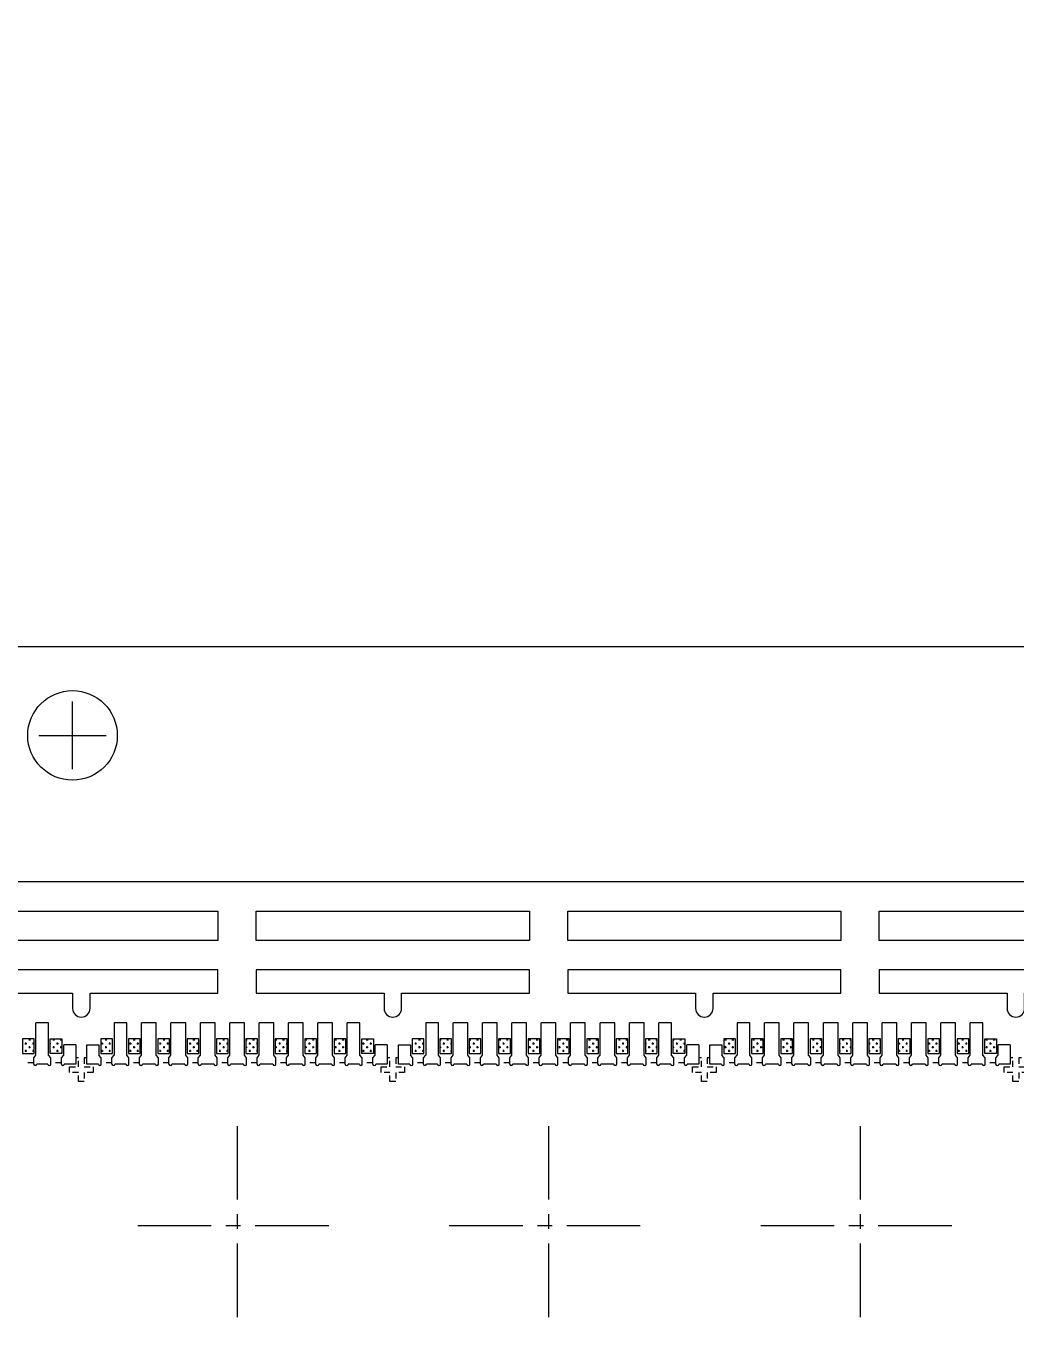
# Model space of a CAD drawing. Header units: millimetres. Extents: x 4544 to 5081, y 1539 to 1788.
# Drawn here: x 4921.26 to 4938.1, y 1747.91 to 1770.18 of the extents above; entities that cross this region are included whole.
import ezdxf

# ---------------------------------------------------------------- set-up
doc = ezdxf.new("R2010")
doc.units = ezdxf.units.MM
doc.linetypes.add('CENTER', pattern=[2, 1.25, -0.25, 0.25, -0.25])
doc.linetypes.add('HIDDEN', pattern=[0.375, 0.25, -0.125])
for name, color, linetype in [('1', 7, 'Continuous'), ('1D', 4, 'Continuous'), ('2D', 4, 'Continuous'), ('PKG', 2, 'Continuous'), ('PLATING', 3, 'Continuous'), ('中心线', 1, 'CENTER')]:
    doc.layers.add(name, color=color, linetype=linetype)
pattern_1 = [(0, (-4196.66482, -1663.62), (0.0635, 0.0635), [0.03175, -0.09525]), (90, (-4196.64895, -1663.63588), (-0.0635, 0.0635), [0.03175, -0.09525])]
pattern_2 = [(0, (-4198.41482, -1663.62), (0.0635, 0.0635), [0.03175, -0.09525]), (90, (-4198.39895, -1663.63588), (-0.0635, 0.0635), [0.03175, -0.09525])]

msp = doc.modelspace()

# ---------------------------------------------------------------- hatches: boundary and pattern name
at = {"layer": 'PLATING', "lineweight": 5}
h = msp.add_hatch(dxfattribs=at)
h.set_pattern_fill('CROSS', color=3, scale=0.01)
h.set_pattern_definition(pattern_1)
h.paths.add_polyline_path([(4921.3957, 1752.6979), (4921.1957, 1752.6979), (4921.1957, 1752.9479), (4921.3957, 1752.9479)])
h = msp.add_hatch(dxfattribs=at)
h.set_pattern_fill('CROSS', color=3, scale=0.01)
h.set_pattern_definition(pattern_2)
h.paths.add_polyline_path([(4921.8657, 1752.6979), (4921.6657, 1752.6979), (4921.6657, 1752.9479), (4921.8657, 1752.9479)])
h = msp.add_hatch(dxfattribs=at)
h.set_pattern_fill('CROSS', color=3, scale=0.01)
h.set_pattern_definition(pattern_2)
h.paths.add_polyline_path([(4922.5257, 1752.9479), (4922.7257, 1752.9479), (4922.7257, 1752.6979), (4922.5257, 1752.6979)])
h = msp.add_hatch(dxfattribs=at)
h.set_pattern_fill('CROSS', color=3, scale=0.01)
h.set_pattern_definition(pattern_1)
h.paths.add_polyline_path([(4923.1957, 1752.6979), (4922.9957, 1752.6979), (4922.9957, 1752.9479), (4923.1957, 1752.9479)])
h = msp.add_hatch(dxfattribs=at)
h.set_pattern_fill('CROSS', color=3, scale=0.01)
h.set_pattern_definition(pattern_1)
h.paths.add_polyline_path([(4923.6957, 1752.6979), (4923.4957, 1752.6979), (4923.4957, 1752.9479), (4923.6957, 1752.9479)])
h = msp.add_hatch(dxfattribs=at)
h.set_pattern_fill('CROSS', color=3, scale=0.01)
h.set_pattern_definition(pattern_1)
h.paths.add_polyline_path([(4924.1957, 1752.6979), (4923.9957, 1752.6979), (4923.9957, 1752.9479), (4924.1957, 1752.9479)])
h = msp.add_hatch(dxfattribs=at)
h.set_pattern_fill('CROSS', color=3, scale=0.01)
h.set_pattern_definition(pattern_1)
h.paths.add_polyline_path([(4924.6957, 1752.6979), (4924.4957, 1752.6979), (4924.4957, 1752.9479), (4924.6957, 1752.9479)])
h = msp.add_hatch(dxfattribs=at)
h.set_pattern_fill('CROSS', color=3, scale=0.01)
h.set_pattern_definition(pattern_1)
h.paths.add_polyline_path([(4925.1957, 1752.6979), (4924.9957, 1752.6979), (4924.9957, 1752.9479), (4925.1957, 1752.9479)])
h = msp.add_hatch(dxfattribs=at)
h.set_pattern_fill('CROSS', color=3, scale=0.01)
h.set_pattern_definition(pattern_1)
h.paths.add_polyline_path([(4925.6957, 1752.6979), (4925.4957, 1752.6979), (4925.4957, 1752.9479), (4925.6957, 1752.9479)])
h = msp.add_hatch(dxfattribs=at)
h.set_pattern_fill('CROSS', color=3, scale=0.01)
h.set_pattern_definition(pattern_1)
h.paths.add_polyline_path([(4926.1957, 1752.6979), (4925.9957, 1752.6979), (4925.9957, 1752.9479), (4926.1957, 1752.9479)])
h = msp.add_hatch(dxfattribs=at)
h.set_pattern_fill('CROSS', color=3, scale=0.01)
h.set_pattern_definition(pattern_1)
h.paths.add_polyline_path([(4926.6957, 1752.6979), (4926.4957, 1752.6979), (4926.4957, 1752.9479), (4926.6957, 1752.9479)])
h = msp.add_hatch(dxfattribs=at)
h.set_pattern_fill('CROSS', color=3, scale=0.01)
h.set_pattern_definition(pattern_2)
h.paths.add_polyline_path([(4927.1657, 1752.6979), (4926.9657, 1752.6979), (4926.9657, 1752.9479), (4927.1657, 1752.9479)])
h = msp.add_hatch(dxfattribs=at)
h.set_pattern_fill('CROSS', color=3, scale=0.01)
h.set_pattern_definition(pattern_2)
h.paths.add_polyline_path([(4927.8257, 1752.9479), (4928.0257, 1752.9479), (4928.0257, 1752.6979), (4927.8257, 1752.6979)])
h = msp.add_hatch(dxfattribs=at)
h.set_pattern_fill('CROSS', color=3, scale=0.01)
h.set_pattern_definition(pattern_1)
h.paths.add_polyline_path([(4928.4957, 1752.6979), (4928.2957, 1752.6979), (4928.2957, 1752.9479), (4928.4957, 1752.9479)])
h = msp.add_hatch(dxfattribs=at)
h.set_pattern_fill('CROSS', color=3, scale=0.01)
h.set_pattern_definition(pattern_1)
h.paths.add_polyline_path([(4928.9957, 1752.6979), (4928.7957, 1752.6979), (4928.7957, 1752.9479), (4928.9957, 1752.9479)])
h = msp.add_hatch(dxfattribs=at)
h.set_pattern_fill('CROSS', color=3, scale=0.01)
h.set_pattern_definition(pattern_1)
h.paths.add_polyline_path([(4929.4957, 1752.6979), (4929.2957, 1752.6979), (4929.2957, 1752.9479), (4929.4957, 1752.9479)])
h = msp.add_hatch(dxfattribs=at)
h.set_pattern_fill('CROSS', color=3, scale=0.01)
h.set_pattern_definition(pattern_1)
h.paths.add_polyline_path([(4929.9957, 1752.6979), (4929.7957, 1752.6979), (4929.7957, 1752.9479), (4929.9957, 1752.9479)])
h = msp.add_hatch(dxfattribs=at)
h.set_pattern_fill('CROSS', color=3, scale=0.01)
h.set_pattern_definition(pattern_1)
h.paths.add_polyline_path([(4930.4957, 1752.6979), (4930.2957, 1752.6979), (4930.2957, 1752.9479), (4930.4957, 1752.9479)])
h = msp.add_hatch(dxfattribs=at)
h.set_pattern_fill('CROSS', color=3, scale=0.01)
h.set_pattern_definition(pattern_1)
h.paths.add_polyline_path([(4930.9957, 1752.6979), (4930.7957, 1752.6979), (4930.7957, 1752.9479), (4930.9957, 1752.9479)])
h = msp.add_hatch(dxfattribs=at)
h.set_pattern_fill('CROSS', color=3, scale=0.01)
h.set_pattern_definition(pattern_1)
h.paths.add_polyline_path([(4931.4957, 1752.6979), (4931.2957, 1752.6979), (4931.2957, 1752.9479), (4931.4957, 1752.9479)])
h = msp.add_hatch(dxfattribs=at)
h.set_pattern_fill('CROSS', color=3, scale=0.01)
h.set_pattern_definition(pattern_1)
h.paths.add_polyline_path([(4931.9957, 1752.6979), (4931.7957, 1752.6979), (4931.7957, 1752.9479), (4931.9957, 1752.9479)])
h = msp.add_hatch(dxfattribs=at)
h.set_pattern_fill('CROSS', color=3, scale=0.01)
h.set_pattern_definition(pattern_2)
h.paths.add_polyline_path([(4932.4657, 1752.6979), (4932.2657, 1752.6979), (4932.2657, 1752.9479), (4932.4657, 1752.9479)])
h = msp.add_hatch(dxfattribs=at)
h.set_pattern_fill('CROSS', color=3, scale=0.01)
h.set_pattern_definition(pattern_2)
h.paths.add_polyline_path([(4933.1257, 1752.9479), (4933.3257, 1752.9479), (4933.3257, 1752.6979), (4933.1257, 1752.6979)])
h = msp.add_hatch(dxfattribs=at)
h.set_pattern_fill('CROSS', color=3, scale=0.01)
h.set_pattern_definition(pattern_1)
h.paths.add_polyline_path([(4933.7957, 1752.6979), (4933.5957, 1752.6979), (4933.5957, 1752.9479), (4933.7957, 1752.9479)])
h = msp.add_hatch(dxfattribs=at)
h.set_pattern_fill('CROSS', color=3, scale=0.01)
h.set_pattern_definition(pattern_1)
h.paths.add_polyline_path([(4934.2957, 1752.6979), (4934.0957, 1752.6979), (4934.0957, 1752.9479), (4934.2957, 1752.9479)])
h = msp.add_hatch(dxfattribs=at)
h.set_pattern_fill('CROSS', color=3, scale=0.01)
h.set_pattern_definition(pattern_1)
h.paths.add_polyline_path([(4934.7957, 1752.6979), (4934.5957, 1752.6979), (4934.5957, 1752.9479), (4934.7957, 1752.9479)])
h = msp.add_hatch(dxfattribs=at)
h.set_pattern_fill('CROSS', color=3, scale=0.01)
h.set_pattern_definition(pattern_1)
h.paths.add_polyline_path([(4935.2957, 1752.6979), (4935.0957, 1752.6979), (4935.0957, 1752.9479), (4935.2957, 1752.9479)])
h = msp.add_hatch(dxfattribs=at)
h.set_pattern_fill('CROSS', color=3, scale=0.01)
h.set_pattern_definition(pattern_1)
h.paths.add_polyline_path([(4935.7957, 1752.6979), (4935.5957, 1752.6979), (4935.5957, 1752.9479), (4935.7957, 1752.9479)])
h = msp.add_hatch(dxfattribs=at)
h.set_pattern_fill('CROSS', color=3, scale=0.01)
h.set_pattern_definition(pattern_1)
h.paths.add_polyline_path([(4936.2957, 1752.6979), (4936.0957, 1752.6979), (4936.0957, 1752.9479), (4936.2957, 1752.9479)])
h = msp.add_hatch(dxfattribs=at)
h.set_pattern_fill('CROSS', color=3, scale=0.01)
h.set_pattern_definition(pattern_1)
h.paths.add_polyline_path([(4936.7957, 1752.6979), (4936.5957, 1752.6979), (4936.5957, 1752.9479), (4936.7957, 1752.9479)])
h = msp.add_hatch(dxfattribs=at)
h.set_pattern_fill('CROSS', color=3, scale=0.01)
h.set_pattern_definition(pattern_1)
h.paths.add_polyline_path([(4937.2957, 1752.6979), (4937.0957, 1752.6979), (4937.0957, 1752.9479), (4937.2957, 1752.9479)])
h = msp.add_hatch(dxfattribs=at)
h.set_pattern_fill('CROSS', color=3, scale=0.01)
h.set_pattern_definition(pattern_2)
h.paths.add_polyline_path([(4937.7657, 1752.6979), (4937.5657, 1752.6979), (4937.5657, 1752.9479), (4937.7657, 1752.9479)])

# ---------------------------------------------------------------- linework, layer by layer
at = {"lineweight": 5}
for p, q in [((4921.6357, 1753.2229), (4921.4207, 1753.2229)), ((4921.4207, 1752.6729), (4921.4207, 1753.2229)), ((4921.6357, 1752.6729), (4921.6357, 1753.2229)), ((4922.9707, 1753.2229), (4922.7557, 1753.2229)), ((4922.7557, 1753.2229), (4922.7557, 1752.6729)), ((4922.9707, 1752.6729), (4922.9707, 1753.2229)), ((4923.4707, 1753.2229), (4923.2207, 1753.2229)), ((4923.2207, 1752.6729), (4923.2207, 1753.2229)), ((4923.4707, 1752.6729), (4923.4707, 1753.2229)), ((4923.9707, 1753.2229), (4923.7207, 1753.2229)), ((4923.7207, 1752.6729), (4923.7207, 1753.2229)), ((4923.9707, 1752.6729), (4923.9707, 1753.2229)), ((4924.4707, 1753.2229), (4924.2207, 1753.2229)), ((4924.2207, 1752.6729), (4924.2207, 1753.2229)), ((4924.4707, 1752.6729), (4924.4707, 1753.2229)), ((4924.9707, 1753.2229), (4924.7207, 1753.2229)), ((4924.7207, 1752.6729), (4924.7207, 1753.2229)), ((4924.9707, 1752.6729), (4924.9707, 1753.2229)), ((4925.4707, 1753.2229), (4925.2207, 1753.2229)), ((4925.2207, 1752.6729), (4925.2207, 1753.2229)), ((4925.4707, 1752.6729), (4925.4707, 1753.2229)), ((4925.9707, 1753.2229), (4925.7207, 1753.2229)), ((4925.7207, 1752.6729), (4925.7207, 1753.2229)), ((4925.9707, 1752.6729), (4925.9707, 1753.2229)), ((4926.4707, 1753.2229), (4926.2207, 1753.2229)), ((4926.2207, 1752.6729), (4926.2207, 1753.2229)), ((4926.4707, 1752.6729), (4926.4707, 1753.2229)), ((4926.9357, 1753.2229), (4926.7207, 1753.2229)), ((4926.7207, 1752.6729), (4926.7207, 1753.2229)), ((4926.9357, 1752.6729), (4926.9357, 1753.2229)), ((4928.2707, 1753.2229), (4928.0557, 1753.2229)), ((4928.0557, 1753.2229), (4928.0557, 1752.6729)), ((4928.2707, 1752.6729), (4928.2707, 1753.2229)), ((4928.7707, 1753.2229), (4928.5207, 1753.2229)), ((4928.5207, 1752.6729), (4928.5207, 1753.2229)), ((4928.7707, 1752.6729), (4928.7707, 1753.2229)), ((4929.2707, 1753.2229), (4929.0207, 1753.2229)), ((4929.0207, 1752.6729), (4929.0207, 1753.2229)), ((4929.2707, 1752.6729), (4929.2707, 1753.2229)), ((4929.7707, 1753.2229), (4929.5207, 1753.2229)), ((4929.5207, 1752.6729), (4929.5207, 1753.2229)), ((4929.7707, 1752.6729), (4929.7707, 1753.2229)), ((4930.2707, 1753.2229), (4930.0207, 1753.2229)), ((4930.0207, 1752.6729), (4930.0207, 1753.2229)), ((4930.2707, 1752.6729), (4930.2707, 1753.2229)), ((4930.7707, 1753.2229), (4930.5207, 1753.2229)), ((4930.5207, 1752.6729), (4930.5207, 1753.2229)), ((4930.7707, 1752.6729), (4930.7707, 1753.2229)), ((4931.2707, 1753.2229), (4931.0207, 1753.2229)), ((4931.0207, 1752.6729), (4931.0207, 1753.2229)), ((4931.2707, 1752.6729), (4931.2707, 1753.2229)), ((4931.7707, 1753.2229), (4931.5207, 1753.2229)), ((4931.5207, 1752.6729), (4931.5207, 1753.2229)), ((4931.7707, 1752.6729), (4931.7707, 1753.2229)), ((4932.2357, 1753.2229), (4932.0207, 1753.2229)), ((4932.0207, 1752.6729), (4932.0207, 1753.2229)), ((4932.2357, 1752.6729), (4932.2357, 1753.2229)), ((4933.5707, 1753.2229), (4933.3557, 1753.2229)), ((4933.3557, 1753.2229), (4933.3557, 1752.6729)), ((4933.5707, 1752.6729), (4933.5707, 1753.2229)), ((4934.0707, 1753.2229), (4933.8207, 1753.2229)), ((4933.8207, 1752.6729), (4933.8207, 1753.2229)), ((4934.0707, 1752.6729), (4934.0707, 1753.2229)), ((4934.5707, 1753.2229), (4934.3207, 1753.2229)), ((4934.3207, 1752.6729), (4934.3207, 1753.2229)), ((4934.5707, 1752.6729), (4934.5707, 1753.2229)), ((4935.0707, 1753.2229), (4934.8207, 1753.2229)), ((4934.8207, 1752.6729), (4934.8207, 1753.2229)), ((4935.0707, 1752.6729), (4935.0707, 1753.2229)), ((4935.5707, 1753.2229), (4935.3207, 1753.2229)), ((4935.3207, 1752.6729), (4935.3207, 1753.2229)), ((4935.5707, 1752.6729), (4935.5707, 1753.2229)), ((4936.0707, 1753.2229), (4935.8207, 1753.2229)), ((4935.8207, 1752.6729), (4935.8207, 1753.2229)), ((4936.0707, 1752.6729), (4936.0707, 1753.2229)), ((4936.5707, 1753.2229), (4936.3207, 1753.2229)), ((4936.3207, 1752.6729), (4936.3207, 1753.2229)), ((4936.5707, 1752.6729), (4936.5707, 1753.2229)), ((4937.0707, 1753.2229), (4936.8207, 1753.2229)), ((4936.8207, 1752.6729), (4936.8207, 1753.2229)), ((4937.0707, 1752.6729), (4937.0707, 1753.2229)), ((4937.5357, 1753.2229), (4937.3207, 1753.2229)), ((4937.3207, 1752.6729), (4937.3207, 1753.2229)), ((4937.5357, 1752.6729), (4937.5357, 1753.2229)), ((4922.1007, 1752.8479), (4921.8957, 1752.8479)), ((4921.8957, 1752.6729), (4921.8957, 1752.8479)), ((4922.2907, 1752.8479), (4922.4957, 1752.8479)), ((4922.4957, 1752.8479), (4922.4957, 1752.6729)), ((4927.4007, 1752.8479), (4927.1957, 1752.8479)), ((4927.1957, 1752.6729), (4927.1957, 1752.8479)), ((4927.5907, 1752.8479), (4927.7957, 1752.8479)), ((4927.7957, 1752.8479), (4927.7957, 1752.6729)), ((4932.7007, 1752.8479), (4932.4957, 1752.8479)), ((4932.4957, 1752.6729), (4932.4957, 1752.8479)), ((4932.8907, 1752.8479), (4933.0957, 1752.8479)), ((4933.0957, 1752.8479), (4933.0957, 1752.6729)), ((4938.0007, 1752.8479), (4937.7957, 1752.8479)), ((4937.7957, 1752.6729), (4937.7957, 1752.8479)), ((4921.3857, 1752.6229), (4921.4207, 1752.6729)), ((4921.3857, 1752.5179), (4921.3857, 1752.6229)), ((4921.6757, 1752.6229), (4921.6357, 1752.6729)), ((4921.6757, 1752.5179), (4921.6757, 1752.6229)), ((4921.8557, 1752.6229), (4921.8957, 1752.6729)), ((4921.8557, 1752.5179), (4921.8557, 1752.6229)), ((4922.5357, 1752.6229), (4922.4957, 1752.6729)), ((4922.5357, 1752.5179), (4922.5357, 1752.6229)), ((4922.7157, 1752.6229), (4922.7557, 1752.6729)), ((4922.7157, 1752.5179), (4922.7157, 1752.6229)), ((4923.0057, 1752.6229), (4922.9707, 1752.6729)), ((4923.0057, 1752.5179), (4923.0057, 1752.6229)), ((4923.1857, 1752.6229), (4923.2207, 1752.6729)), ((4923.1857, 1752.5179), (4923.1857, 1752.6229)), ((4923.5057, 1752.6229), (4923.4707, 1752.6729)), ((4923.5057, 1752.5179), (4923.5057, 1752.6229)), ((4923.6857, 1752.6229), (4923.7207, 1752.6729)), ((4923.6857, 1752.5179), (4923.6857, 1752.6229)), ((4924.0057, 1752.6229), (4923.9707, 1752.6729)), ((4924.0057, 1752.5179), (4924.0057, 1752.6229)), ((4924.1857, 1752.6229), (4924.2207, 1752.6729)), ((4924.1857, 1752.5179), (4924.1857, 1752.6229)), ((4924.5057, 1752.6229), (4924.4707, 1752.6729)), ((4924.5057, 1752.5179), (4924.5057, 1752.6229)), ((4924.6857, 1752.6229), (4924.7207, 1752.6729)), ((4924.6857, 1752.5179), (4924.6857, 1752.6229)), ((4925.0057, 1752.6229), (4924.9707, 1752.6729)), ((4925.0057, 1752.5179), (4925.0057, 1752.6229)), ((4925.1857, 1752.6229), (4925.2207, 1752.6729)), ((4925.1857, 1752.5179), (4925.1857, 1752.6229)), ((4925.5057, 1752.6229), (4925.4707, 1752.6729)), ((4925.5057, 1752.5179), (4925.5057, 1752.6229)), ((4925.6857, 1752.6229), (4925.7207, 1752.6729)), ((4925.6857, 1752.5179), (4925.6857, 1752.6229)), ((4926.0057, 1752.6229), (4925.9707, 1752.6729)), ((4926.0057, 1752.5179), (4926.0057, 1752.6229)), ((4926.1857, 1752.6229), (4926.2207, 1752.6729)), ((4926.1857, 1752.5179), (4926.1857, 1752.6229)), ((4926.5057, 1752.6229), (4926.4707, 1752.6729)), ((4926.5057, 1752.5179), (4926.5057, 1752.6229)), ((4926.6857, 1752.6229), (4926.7207, 1752.6729)), ((4926.6857, 1752.5179), (4926.6857, 1752.6229)), ((4926.9757, 1752.6229), (4926.9357, 1752.6729)), ((4926.9757, 1752.5179), (4926.9757, 1752.6229)), ((4927.1557, 1752.6229), (4927.1957, 1752.6729)), ((4927.1557, 1752.5179), (4927.1557, 1752.6229)), ((4927.8357, 1752.6229), (4927.7957, 1752.6729)), ((4927.8357, 1752.5179), (4927.8357, 1752.6229)), ((4928.0157, 1752.6229), (4928.0557, 1752.6729)), ((4928.0157, 1752.5179), (4928.0157, 1752.6229)), ((4928.3057, 1752.6229), (4928.2707, 1752.6729)), ((4928.3057, 1752.5179), (4928.3057, 1752.6229)), ((4928.4857, 1752.6229), (4928.5207, 1752.6729)), ((4928.4857, 1752.5179), (4928.4857, 1752.6229)), ((4928.8057, 1752.6229), (4928.7707, 1752.6729)), ((4928.8057, 1752.5179), (4928.8057, 1752.6229)), ((4928.9857, 1752.6229), (4929.0207, 1752.6729)), ((4928.9857, 1752.5179), (4928.9857, 1752.6229)), ((4929.3057, 1752.6229), (4929.2707, 1752.6729)), ((4929.3057, 1752.5179), (4929.3057, 1752.6229)), ((4929.4857, 1752.6229), (4929.5207, 1752.6729)), ((4929.4857, 1752.5179), (4929.4857, 1752.6229)), ((4929.8057, 1752.6229), (4929.7707, 1752.6729)), ((4929.8057, 1752.5179), (4929.8057, 1752.6229)), ((4929.9857, 1752.6229), (4930.0207, 1752.6729)), ((4929.9857, 1752.5179), (4929.9857, 1752.6229)), ((4930.3057, 1752.6229), (4930.2707, 1752.6729)), ((4930.3057, 1752.5179), (4930.3057, 1752.6229)), ((4930.4857, 1752.6229), (4930.5207, 1752.6729)), ((4930.4857, 1752.5179), (4930.4857, 1752.6229)), ((4930.8057, 1752.6229), (4930.7707, 1752.6729)), ((4930.8057, 1752.5179), (4930.8057, 1752.6229)), ((4930.9857, 1752.6229), (4931.0207, 1752.6729)), ((4930.9857, 1752.5179), (4930.9857, 1752.6229)), ((4931.3057, 1752.6229), (4931.2707, 1752.6729)), ((4931.3057, 1752.5179), (4931.3057, 1752.6229)), ((4931.4857, 1752.6229), (4931.5207, 1752.6729)), ((4931.4857, 1752.5179), (4931.4857, 1752.6229)), ((4931.8057, 1752.6229), (4931.7707, 1752.6729)), ((4931.8057, 1752.5179), (4931.8057, 1752.6229)), ((4931.9857, 1752.6229), (4932.0207, 1752.6729)), ((4931.9857, 1752.5179), (4931.9857, 1752.6229)), ((4932.2757, 1752.6229), (4932.2357, 1752.6729)), ((4932.2757, 1752.5179), (4932.2757, 1752.6229)), ((4932.4557, 1752.6229), (4932.4957, 1752.6729)), ((4932.4557, 1752.5179), (4932.4557, 1752.6229)), ((4933.1357, 1752.6229), (4933.0957, 1752.6729)), ((4933.1357, 1752.5179), (4933.1357, 1752.6229)), ((4933.3157, 1752.6229), (4933.3557, 1752.6729)), ((4933.3157, 1752.5179), (4933.3157, 1752.6229)), ((4933.6057, 1752.6229), (4933.5707, 1752.6729)), ((4933.6057, 1752.5179), (4933.6057, 1752.6229)), ((4933.7857, 1752.6229), (4933.8207, 1752.6729)), ((4933.7857, 1752.5179), (4933.7857, 1752.6229)), ((4934.1057, 1752.6229), (4934.0707, 1752.6729)), ((4934.1057, 1752.5179), (4934.1057, 1752.6229)), ((4934.2857, 1752.6229), (4934.3207, 1752.6729)), ((4934.2857, 1752.5179), (4934.2857, 1752.6229)), ((4934.6057, 1752.6229), (4934.5707, 1752.6729)), ((4934.6057, 1752.5179), (4934.6057, 1752.6229)), ((4934.7857, 1752.6229), (4934.8207, 1752.6729)), ((4934.7857, 1752.5179), (4934.7857, 1752.6229)), ((4935.1057, 1752.6229), (4935.0707, 1752.6729)), ((4935.1057, 1752.5179), (4935.1057, 1752.6229)), ((4935.2857, 1752.6229), (4935.3207, 1752.6729)), ((4935.2857, 1752.5179), (4935.2857, 1752.6229)), ((4935.6057, 1752.6229), (4935.5707, 1752.6729)), ((4935.6057, 1752.5179), (4935.6057, 1752.6229)), ((4935.7857, 1752.6229), (4935.8207, 1752.6729)), ((4935.7857, 1752.5179), (4935.7857, 1752.6229)), ((4936.1057, 1752.6229), (4936.0707, 1752.6729)), ((4936.1057, 1752.5179), (4936.1057, 1752.6229)), ((4936.2857, 1752.6229), (4936.3207, 1752.6729)), ((4936.2857, 1752.5179), (4936.2857, 1752.6229)), ((4936.6057, 1752.6229), (4936.5707, 1752.6729)), ((4936.6057, 1752.5179), (4936.6057, 1752.6229)), ((4936.7857, 1752.6229), (4936.8207, 1752.6729)), ((4936.7857, 1752.5179), (4936.7857, 1752.6229)), ((4937.1057, 1752.6229), (4937.0707, 1752.6729)), ((4937.1057, 1752.5179), (4937.1057, 1752.6229)), ((4937.2857, 1752.6229), (4937.3207, 1752.6729)), ((4937.2857, 1752.5179), (4937.2857, 1752.6229)), ((4937.5757, 1752.6229), (4937.5357, 1752.6729)), ((4937.5757, 1752.5179), (4937.5757, 1752.6229)), ((4937.7557, 1752.6229), (4937.7957, 1752.6729)), ((4937.7557, 1752.5179), (4937.7557, 1752.6229))]:
    msp.add_line(p, q, dxfattribs=at)
for points in [[(4919.8707, 1755.1229), (4924.5207, 1755.1229), (4924.5207, 1754.6229), (4919.8707, 1754.6229)], [(4925.1707, 1755.1229), (4929.8207, 1755.1229), (4929.8207, 1754.6229), (4925.1707, 1754.6229)], [(4930.4707, 1755.1229), (4935.1207, 1755.1229), (4935.1207, 1754.6229), (4930.4707, 1754.6229)], [(4935.7707, 1755.1229), (4940.4207, 1755.1229), (4940.4207, 1754.6229), (4935.7707, 1754.6229)]]:
    msp.add_lwpolyline(points, close=True, dxfattribs=at)
for points in [[(4922.0457, 1753.4679, 1), (4922.3457, 1753.4679), (4922.3457, 1753.7229), (4924.5207, 1753.7229), (4924.5207, 1754.1229), (4919.8707, 1754.1229), (4919.8707, 1753.7229), (4922.0457, 1753.7229)], [(4927.3457, 1753.4679, 1), (4927.6457, 1753.4679), (4927.6457, 1753.7229), (4929.8207, 1753.7229), (4929.8207, 1754.1229), (4925.1707, 1754.1229), (4925.1707, 1753.7229), (4927.3457, 1753.7229)], [(4932.6457, 1753.4679, 1), (4932.9457, 1753.4679), (4932.9457, 1753.7229), (4935.1207, 1753.7229), (4935.1207, 1754.1229), (4930.4707, 1754.1229), (4930.4707, 1753.7229), (4932.6457, 1753.7229)], [(4937.9457, 1753.4679, 1), (4938.2457, 1753.4679), (4938.2457, 1753.7229), (4940.4207, 1753.7229), (4940.4207, 1754.1229), (4935.7707, 1754.1229), (4935.7707, 1753.7229), (4937.9457, 1753.7229)]]:
    msp.add_lwpolyline(points, format="xyb", close=True, dxfattribs=at)
for points in [[(4922.1007, 1752.8479), (4922.1007, 1752.5179), (4921.9057, 1752.5179)], [(4922.4857, 1752.5179), (4922.2907, 1752.5179), (4922.2907, 1752.8479)], [(4927.4007, 1752.8479), (4927.4007, 1752.5179), (4927.2057, 1752.5179)], [(4927.7857, 1752.5179), (4927.5907, 1752.5179), (4927.5907, 1752.8479)], [(4932.7007, 1752.8479), (4932.7007, 1752.5179), (4932.5057, 1752.5179)], [(4933.0857, 1752.5179), (4932.8907, 1752.5179), (4932.8907, 1752.8479)], [(4938.0007, 1752.8479), (4938.0007, 1752.5179), (4937.8057, 1752.5179)], [(4921.6257, 1752.5179), (4921.4357, 1752.5179)], [(4922.9557, 1752.5179), (4922.7657, 1752.5179)], [(4923.4557, 1752.5179), (4923.2357, 1752.5179)], [(4923.9557, 1752.5179), (4923.7357, 1752.5179)], [(4924.4557, 1752.5179), (4924.2357, 1752.5179)], [(4924.9557, 1752.5179), (4924.7357, 1752.5179)], [(4925.4557, 1752.5179), (4925.2357, 1752.5179)], [(4925.9557, 1752.5179), (4925.7357, 1752.5179)], [(4926.4557, 1752.5179), (4926.2357, 1752.5179)], [(4926.9257, 1752.5179), (4926.7357, 1752.5179)], [(4928.2557, 1752.5179), (4928.0657, 1752.5179)], [(4928.7557, 1752.5179), (4928.5357, 1752.5179)], [(4929.2557, 1752.5179), (4929.0357, 1752.5179)], [(4929.7557, 1752.5179), (4929.5357, 1752.5179)], [(4930.2557, 1752.5179), (4930.0357, 1752.5179)], [(4930.7557, 1752.5179), (4930.5357, 1752.5179)], [(4931.2557, 1752.5179), (4931.0357, 1752.5179)], [(4931.7557, 1752.5179), (4931.5357, 1752.5179)], [(4932.2257, 1752.5179), (4932.0357, 1752.5179)], [(4933.5557, 1752.5179), (4933.3657, 1752.5179)], [(4934.0557, 1752.5179), (4933.8357, 1752.5179)], [(4934.5557, 1752.5179), (4934.3357, 1752.5179)], [(4935.0557, 1752.5179), (4934.8357, 1752.5179)], [(4935.5557, 1752.5179), (4935.3357, 1752.5179)], [(4936.0557, 1752.5179), (4935.8357, 1752.5179)], [(4936.5557, 1752.5179), (4936.3357, 1752.5179)], [(4937.0557, 1752.5179), (4936.8357, 1752.5179)], [(4937.5257, 1752.5179), (4937.3357, 1752.5179)]]:
    msp.add_lwpolyline(points, dxfattribs=at)
for centre in [(4921.4107, 1752.5179), (4921.6507, 1752.5179), (4921.8807, 1752.5179), (4922.5107, 1752.5179), (4922.7407, 1752.5179), (4922.9807, 1752.5179), (4923.2107, 1752.5179), (4923.4807, 1752.5179), (4923.7107, 1752.5179), (4923.9807, 1752.5179), (4924.2107, 1752.5179), (4924.4807, 1752.5179), (4924.7107, 1752.5179), (4924.9807, 1752.5179), (4925.2107, 1752.5179), (4925.4807, 1752.5179), (4925.7107, 1752.5179), (4925.9807, 1752.5179), (4926.2107, 1752.5179), (4926.4807, 1752.5179), (4926.7107, 1752.5179), (4926.9507, 1752.5179), (4927.1807, 1752.5179), (4927.8107, 1752.5179), (4928.0407, 1752.5179), (4928.2807, 1752.5179), (4928.5107, 1752.5179), (4928.7807, 1752.5179), (4929.0107, 1752.5179), (4929.2807, 1752.5179), (4929.5107, 1752.5179), (4929.7807, 1752.5179), (4930.0107, 1752.5179), (4930.2807, 1752.5179), (4930.5107, 1752.5179), (4930.7807, 1752.5179), (4931.0107, 1752.5179), (4931.2807, 1752.5179), (4931.5107, 1752.5179), (4931.7807, 1752.5179), (4932.0107, 1752.5179), (4932.2507, 1752.5179), (4932.4807, 1752.5179), (4933.1107, 1752.5179), (4933.3407, 1752.5179), (4933.5807, 1752.5179), (4933.8107, 1752.5179), (4934.0807, 1752.5179), (4934.3107, 1752.5179), (4934.5807, 1752.5179), (4934.8107, 1752.5179), (4935.0807, 1752.5179), (4935.3107, 1752.5179), (4935.5807, 1752.5179), (4935.8107, 1752.5179), (4936.0807, 1752.5179), (4936.3107, 1752.5179), (4936.5807, 1752.5179), (4936.8107, 1752.5179), (4937.0807, 1752.5179), (4937.3107, 1752.5179), (4937.5507, 1752.5179), (4937.7807, 1752.5179)]:
    msp.add_arc(centre, 0.025, 180, 0, dxfattribs=at)
at = {"layer": '1', "lineweight": 5}
msp.add_line((4883.7957, 1759.6229), (4959.2957, 1759.6229), dxfattribs=at)
msp.add_circle((4922.0457, 1758.1109), 0.762, dxfattribs=at)
at = {"layer": '1D', "color": 4, "linetype": 'HIDDEN', "lineweight": 5, "ltscale": 0.3}
for points in [[(4921.3857, 1752.5429), (4921.2057, 1752.5429)], [(4921.8557, 1752.5429), (4921.6757, 1752.5429)], [(4922.7157, 1752.5429), (4922.5357, 1752.5429)], [(4923.1857, 1752.5429), (4923.0057, 1752.5429)], [(4923.6857, 1752.5429), (4923.5057, 1752.5429)], [(4924.1857, 1752.5429), (4924.0057, 1752.5429)], [(4924.6857, 1752.5429), (4924.5057, 1752.5429)], [(4925.1857, 1752.5429), (4925.0057, 1752.5429)], [(4925.6857, 1752.5429), (4925.5057, 1752.5429)], [(4926.1857, 1752.5429), (4926.0057, 1752.5429)], [(4926.6857, 1752.5429), (4926.5057, 1752.5429)], [(4927.1557, 1752.5429), (4926.9757, 1752.5429)], [(4928.0157, 1752.5429), (4927.8357, 1752.5429)], [(4928.4857, 1752.5429), (4928.3057, 1752.5429)], [(4928.9857, 1752.5429), (4928.8057, 1752.5429)], [(4929.4857, 1752.5429), (4929.3057, 1752.5429)], [(4929.9857, 1752.5429), (4929.8057, 1752.5429)], [(4930.4857, 1752.5429), (4930.3057, 1752.5429)], [(4930.9857, 1752.5429), (4930.8057, 1752.5429)], [(4931.4857, 1752.5429), (4931.3057, 1752.5429)], [(4931.9857, 1752.5429), (4931.8057, 1752.5429)], [(4932.4557, 1752.5429), (4932.2757, 1752.5429)], [(4933.3157, 1752.5429), (4933.1357, 1752.5429)], [(4933.7857, 1752.5429), (4933.6057, 1752.5429)], [(4934.2857, 1752.5429), (4934.1057, 1752.5429)], [(4934.7857, 1752.5429), (4934.6057, 1752.5429)], [(4935.2857, 1752.5429), (4935.1057, 1752.5429)], [(4935.7857, 1752.5429), (4935.6057, 1752.5429)], [(4936.2857, 1752.5429), (4936.1057, 1752.5429)], [(4936.7857, 1752.5429), (4936.6057, 1752.5429)], [(4937.2857, 1752.5429), (4937.1057, 1752.5429)], [(4937.7557, 1752.5429), (4937.5757, 1752.5429)]]:
    msp.add_lwpolyline(points, dxfattribs=at)
at = {"layer": '2D', "color": 4, "linetype": 'HIDDEN', "lineweight": 5, "ltscale": 0.3}
for points in [[(4922.2907, 1752.6229), (4922.2457, 1752.6229), (4922.2457, 1752.4729), (4922.3957, 1752.4729), (4922.3957, 1752.3729), (4922.2457, 1752.3729), (4922.2457, 1752.2229), (4922.1457, 1752.2229), (4922.1457, 1752.3729), (4921.9957, 1752.3729), (4921.9957, 1752.4729), (4922.1457, 1752.4729), (4922.1457, 1752.6229), (4922.1007, 1752.6229)], [(4927.5907, 1752.6229), (4927.5457, 1752.6229), (4927.5457, 1752.4729), (4927.6957, 1752.4729), (4927.6957, 1752.3729), (4927.5457, 1752.3729), (4927.5457, 1752.2229), (4927.4457, 1752.2229), (4927.4457, 1752.3729), (4927.2957, 1752.3729), (4927.2957, 1752.4729), (4927.4457, 1752.4729), (4927.4457, 1752.6229), (4927.4007, 1752.6229)], [(4932.8907, 1752.6229), (4932.8457, 1752.6229), (4932.8457, 1752.4729), (4932.9957, 1752.4729), (4932.9957, 1752.3729), (4932.8457, 1752.3729), (4932.8457, 1752.2229), (4932.7457, 1752.2229), (4932.7457, 1752.3729), (4932.5957, 1752.3729), (4932.5957, 1752.4729), (4932.7457, 1752.4729), (4932.7457, 1752.6229), (4932.7007, 1752.6229)], [(4938.1907, 1752.6229), (4938.1457, 1752.6229), (4938.1457, 1752.4729), (4938.2957, 1752.4729), (4938.2957, 1752.3729), (4938.1457, 1752.3729), (4938.1457, 1752.2229), (4938.0457, 1752.2229), (4938.0457, 1752.3729), (4937.8957, 1752.3729), (4937.8957, 1752.4729), (4938.0457, 1752.4729), (4938.0457, 1752.6229), (4938.0007, 1752.6229)]]:
    msp.add_lwpolyline(points, dxfattribs=at)
at = {"layer": 'PKG', "lineweight": 5}
for p, q in [((4922.0457, 1757.5359), (4922.0457, 1758.6859)), ((4921.4707, 1758.1109), (4922.6207, 1758.1109))]:
    msp.add_line(p, q, dxfattribs=at)
at = {"layer": 'PKG', "color": 1, "lineweight": 5}
msp.add_lwpolyline([(4959.2957, 1685.6229), (4887.2957, 1685.6229), (4887.2957, 1755.6229), (4959.2957, 1755.6229)], dxfattribs=at)
at = {"layer": 'PLATING', "lineweight": 5}
for points in [[(4921.1957, 1752.6979), (4921.3957, 1752.6979), (4921.3957, 1752.9479), (4921.1957, 1752.9479)], [(4921.8657, 1752.6979), (4921.6657, 1752.6979), (4921.6657, 1752.9479), (4921.8657, 1752.9479)], [(4922.5257, 1752.6979), (4922.7257, 1752.6979), (4922.7257, 1752.9479), (4922.5257, 1752.9479)], [(4922.9957, 1752.6979), (4923.1957, 1752.6979), (4923.1957, 1752.9479), (4922.9957, 1752.9479)], [(4923.4957, 1752.6979), (4923.6957, 1752.6979), (4923.6957, 1752.9479), (4923.4957, 1752.9479)], [(4923.9957, 1752.6979), (4924.1957, 1752.6979), (4924.1957, 1752.9479), (4923.9957, 1752.9479)], [(4924.4957, 1752.6979), (4924.6957, 1752.6979), (4924.6957, 1752.9479), (4924.4957, 1752.9479)], [(4924.9957, 1752.6979), (4925.1957, 1752.6979), (4925.1957, 1752.9479), (4924.9957, 1752.9479)], [(4925.4957, 1752.6979), (4925.6957, 1752.6979), (4925.6957, 1752.9479), (4925.4957, 1752.9479)], [(4925.9957, 1752.6979), (4926.1957, 1752.6979), (4926.1957, 1752.9479), (4925.9957, 1752.9479)], [(4926.4957, 1752.6979), (4926.6957, 1752.6979), (4926.6957, 1752.9479), (4926.4957, 1752.9479)], [(4927.1657, 1752.6979), (4926.9657, 1752.6979), (4926.9657, 1752.9479), (4927.1657, 1752.9479)], [(4927.8257, 1752.6979), (4928.0257, 1752.6979), (4928.0257, 1752.9479), (4927.8257, 1752.9479)], [(4928.2957, 1752.6979), (4928.4957, 1752.6979), (4928.4957, 1752.9479), (4928.2957, 1752.9479)], [(4928.7957, 1752.6979), (4928.9957, 1752.6979), (4928.9957, 1752.9479), (4928.7957, 1752.9479)], [(4929.2957, 1752.6979), (4929.4957, 1752.6979), (4929.4957, 1752.9479), (4929.2957, 1752.9479)], [(4929.7957, 1752.6979), (4929.9957, 1752.6979), (4929.9957, 1752.9479), (4929.7957, 1752.9479)], [(4930.2957, 1752.6979), (4930.4957, 1752.6979), (4930.4957, 1752.9479), (4930.2957, 1752.9479)], [(4930.7957, 1752.6979), (4930.9957, 1752.6979), (4930.9957, 1752.9479), (4930.7957, 1752.9479)], [(4931.2957, 1752.6979), (4931.4957, 1752.6979), (4931.4957, 1752.9479), (4931.2957, 1752.9479)], [(4931.7957, 1752.6979), (4931.9957, 1752.6979), (4931.9957, 1752.9479), (4931.7957, 1752.9479)], [(4932.4657, 1752.6979), (4932.2657, 1752.6979), (4932.2657, 1752.9479), (4932.4657, 1752.9479)], [(4933.1257, 1752.6979), (4933.3257, 1752.6979), (4933.3257, 1752.9479), (4933.1257, 1752.9479)], [(4933.5957, 1752.6979), (4933.7957, 1752.6979), (4933.7957, 1752.9479), (4933.5957, 1752.9479)], [(4934.0957, 1752.6979), (4934.2957, 1752.6979), (4934.2957, 1752.9479), (4934.0957, 1752.9479)], [(4934.5957, 1752.6979), (4934.7957, 1752.6979), (4934.7957, 1752.9479), (4934.5957, 1752.9479)], [(4935.0957, 1752.6979), (4935.2957, 1752.6979), (4935.2957, 1752.9479), (4935.0957, 1752.9479)], [(4935.5957, 1752.6979), (4935.7957, 1752.6979), (4935.7957, 1752.9479), (4935.5957, 1752.9479)], [(4936.0957, 1752.6979), (4936.2957, 1752.6979), (4936.2957, 1752.9479), (4936.0957, 1752.9479)], [(4936.5957, 1752.6979), (4936.7957, 1752.6979), (4936.7957, 1752.9479), (4936.5957, 1752.9479)], [(4937.0957, 1752.6979), (4937.2957, 1752.6979), (4937.2957, 1752.9479), (4937.0957, 1752.9479)], [(4937.7657, 1752.6979), (4937.5657, 1752.6979), (4937.5657, 1752.9479), (4937.7657, 1752.9479)]]:
    msp.add_lwpolyline(points, close=True, dxfattribs=at)
at = {"layer": '中心线', "linetype": 'CENTER', "lineweight": 5}
for p, q in [((4924.8457, 1751.4636), (4924.8457, 1748.0821)), ((4930.1457, 1751.4636), (4930.1457, 1748.0821)), ((4935.4457, 1751.4636), (4935.4457, 1748.0821)), ((4923.1549, 1749.7729), (4926.5364, 1749.7729)), ((4928.4549, 1749.7729), (4931.8364, 1749.7729)), ((4933.7549, 1749.7729), (4937.1364, 1749.7729))]:
    msp.add_line(p, q, dxfattribs=at)

doc.saveas('drawing.dxf')
